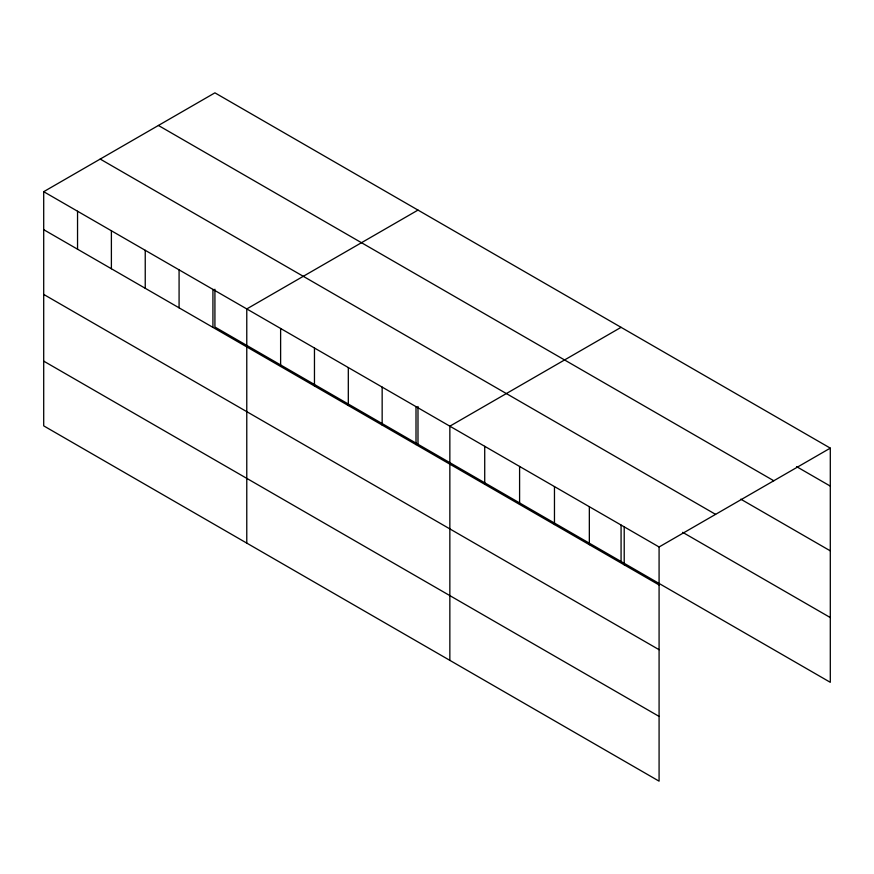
<?xml version="1.0" encoding="UTF-8"?>
<svg xmlns="http://www.w3.org/2000/svg" width="874" height="874" viewBox="0 0 874 874"><rect width="100%" height="100%" fill="white"/><g stroke="black" fill="none" stroke-linecap="round" stroke-linejoin="round"><path stroke-width="1.31" d="M43.7 191.69L659.083 546.982L659.083 781.159L43.7 425.867L43.7 191.69L214.917 92.841L830.3 448.133L830.3 682.31L214.917 327.018L214.917 289.25M417.991 210.088L246.774 308.937L246.774 543.115M621.075 327.335L449.848 426.184L449.848 660.362M659.083 546.982L830.3 448.133M796.585 466.64L830.3 486.108M158.412 125.463L773.796 480.755M740.791 499.174L830.3 550.849M100.204 159.068L715.587 514.36M682.681 532.332L830.3 617.557M43.7 229.665L659.083 584.957M43.7 294.418L659.083 649.699M43.7 361.126L659.083 716.407M624.211 526.847L624.211 564.822M621.075 525.088L621.075 561.512M589.338 506.712L589.338 544.688M554.466 486.578L554.466 524.553M519.593 466.454L519.593 504.429M484.72 446.319L484.72 484.294M417.991 406.497L417.991 444.265M416.002 406.639L416.002 444.615M382.156 387.106L382.156 425.081M348.311 367.561L348.311 405.536M314.465 348.016L314.465 385.991M280.62 328.482L280.62 366.457M212.928 289.392L212.928 327.379M179.083 269.858L179.083 307.834M145.237 250.314L145.237 288.289M111.391 230.78L111.391 268.755M77.546 211.235L77.546 249.21"/></g></svg>
